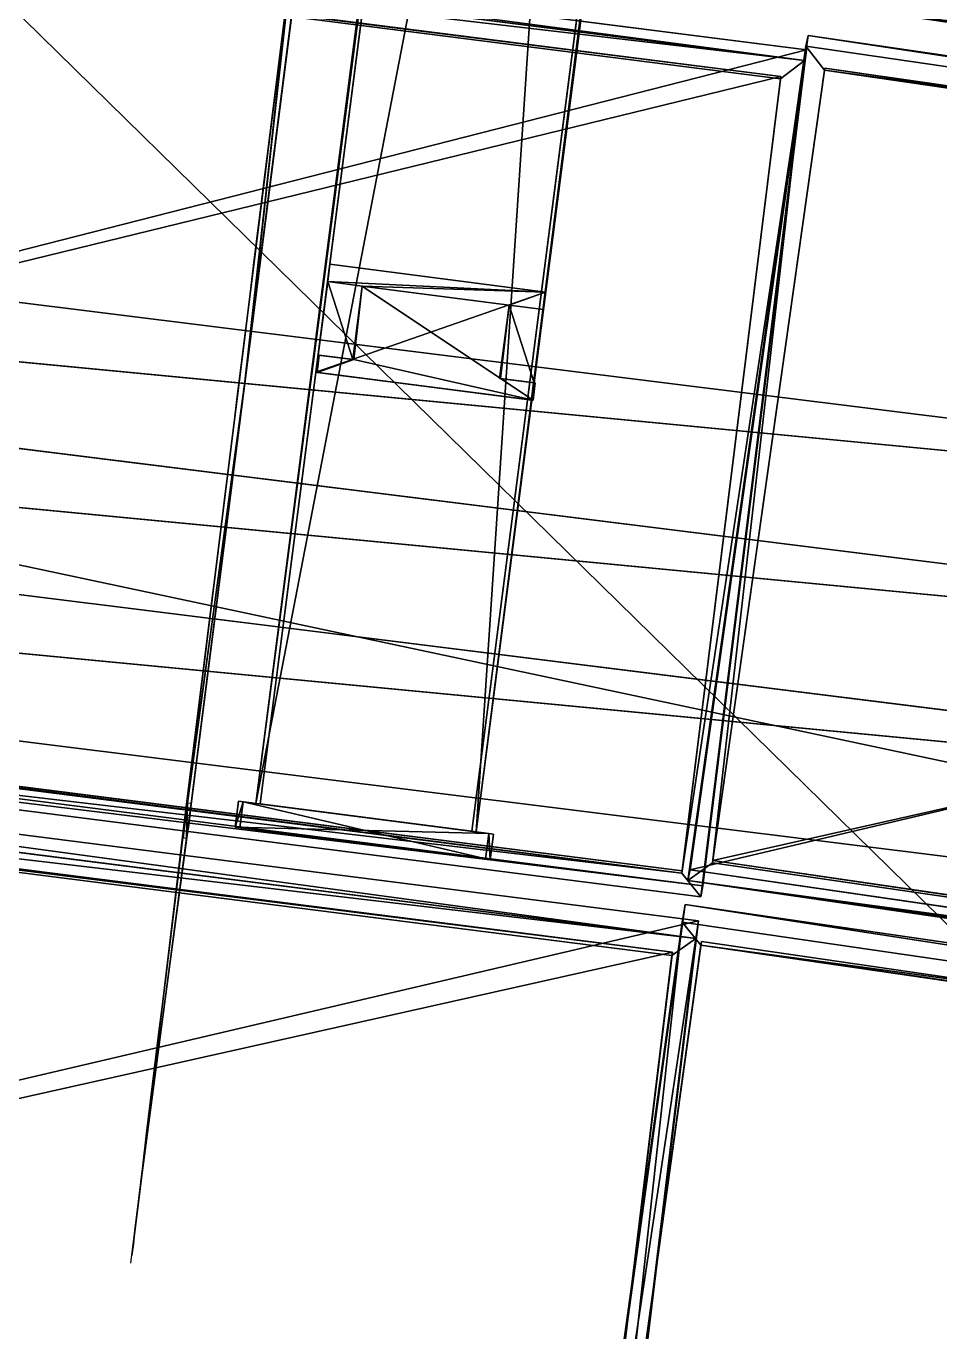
# Model space of a CAD drawing. Extents: x -372 to 678, y -263 to 741.
# Drawn here: x -13.639 to -12.589, y 67.566 to 69.066 of the extents above; entities that cross this region are included whole.
import ezdxf

# ---------------------------------------------------------------- set-up
doc = ezdxf.new("R2010")
doc.units = 0
doc.header["$LTSCALE"] = 0.0254
doc.layers.get('0').update_dxf_attribs({"linetype": 'CONTINUOUS'})
doc.layers.add('LOCATION_SNAPSHOT', color=144, linetype='CONTINUOUS')
doc.layers.add('LOCATION_TERRAIN', color=36, linetype='CONTINUOUS')

# ---------------------------------------------------------------- blocks, each defined once
blk = doc.blocks.new('LOCATION_SNAPSHOT')
at = {"color": 8}
mesh = blk.add_polyface(dxfattribs=at)
corners = [(-369.3084, -262.9446), (369.3059, 262.9472), (-371.8207, 259.3767), (371.8242, -259.3771)]
mesh.append_faces([[corners[k] for k in face] for face in [(0, 1, 2), (1, 0, 3)]], dxfattribs={"vtx0": -1, "color": 8})
blk = doc.blocks.new('LOCATION_TERRAIN')
at = {"color": 8}
mesh = blk.add_polyface(dxfattribs=at)
corners = [(-6.5802, 62.1505, -4.6438), (-6.6401, 74.5868, -5.8052), (-19.2016, 74.5263, -5.4752)]
mesh.append_faces([[corners[k] for k in face] for face in [(0, 1, 2)]], dxfattribs={"color": 8})
mesh = blk.add_polyface(dxfattribs=at)
corners = [(-6.5802, 62.1505, -4.6438), (-19.2016, 74.5263, -5.4752), (-19.1417, 62.09, -4.5426)]
mesh.append_faces([[corners[k] for k in face] for face in [(0, 1, 2)]], dxfattribs={"color": 8})
blk = doc.blocks.new('GROUP_54')
at = {"color": 0}
for p, q in [((226.1239, 1.5627, -15.3801), (220.346, 2.3406, -15.3079)), ((226.0634, 1.0663, -14.8801), (220.346, 2.3406, -14.8079)), ((226.1239, 1.5627, -14.8801), (220.346, 2.3406, -14.8079)), ((226.0634, 1.0663, -14.8801), (220.346, 2.3406, -14.8079)), ((226.1239, 1.5627, -14.8801), (220.346, 2.3406, -14.8079)), ((226.1239, 1.5627, -15.3801), (220.346, 2.3406, -15.3079)), ((226.1239, 1.5627, -15.3801), (220.3217, 2.1757, -15.3079)), ((226.1037, 1.3973, -15.3801), (220.3217, 2.1757, -15.3079)), ((226.1239, 1.5627, -15.3801), (220.3217, 2.1757, -15.3079)), ((226.1037, 1.3973, -15.3801), (220.3217, 2.1757, -15.3079)), ((226.1037, 1.3973, -15.1301), (220.3217, 2.1757, -15.0579)), ((226.1037, 1.3973, -15.1301), (220.3217, 2.1757, -15.0579)), ((226.1037, 1.3973, -15.1301), (220.2975, 2.0108, -15.0579)), ((226.0836, 1.2318, -15.1301), (220.2975, 2.0108, -15.0579)), ((226.1037, 1.3973, -15.1301), (220.2975, 2.0108, -15.0579)), ((226.0836, 1.2318, -15.1301), (220.2975, 2.0108, -15.0579)), ((226.0836, 1.2318, -15.3801), (220.2975, 2.0108, -15.3079)), ((226.0836, 1.2318, -15.3801), (220.2975, 2.0108, -15.3079)), ((226.0836, 1.2318, -15.3801), (220.2732, 1.8459, -15.3079)), ((226.0634, 1.0663, -15.3801), (220.2732, 1.8459, -15.3079)), ((226.0836, 1.2318, -15.3801), (220.2732, 1.8459, -15.3079)), ((226.0634, 1.0663, -15.3801), (220.2732, 1.8459, -15.3079)), ((226.0634, 1.0663, -14.8801), (220.2732, 1.8459, -14.8079)), ((226.0634, 1.0663, -14.8801), (220.2732, 1.8459, -14.8079))]:
    blk.add_line(p, q, dxfattribs=at)
mesh = blk.add_polyface(dxfattribs=at)
corners = [(226.0634, 1.0663, -14.8801), (220.346, 2.3406, -14.8079), (220.2732, 1.8459, -14.8079)]
mesh.append_faces([[corners[k] for k in face] for face in [(0, 1, 2)]], dxfattribs={"color": 0})
mesh = blk.add_polyface(dxfattribs=at)
corners = [(226.1239, 1.5627, -15.3801), (220.3217, 2.1757, -15.3079), (220.346, 2.3406, -15.3079)]
mesh.append_faces([[corners[k] for k in face] for face in [(0, 1, 2)]], dxfattribs={"color": 0})
mesh = blk.add_polyface(dxfattribs=at)
corners = [(226.1239, 1.5627, -14.8801), (220.346, 2.3406, -14.8079), (226.0634, 1.0663, -14.8801)]
mesh.append_faces([[corners[k] for k in face] for face in [(0, 1, 2)]], dxfattribs={"color": 0})
mesh = blk.add_polyface(dxfattribs=at)
corners = [(220.346, 2.3406, -15.3079), (226.1239, 1.5627, -14.8801), (226.1239, 1.5627, -15.3801), (220.346, 2.3406, -14.8079)]
mesh.append_faces([[corners[k] for k in face] for face in [(0, 1, 2), (1, 0, 3)]], dxfattribs={"vtx0": -1, "color": 0})
mesh = blk.add_polyface(dxfattribs=at)
corners = [(226.1037, 1.3973, -15.1301), (220.2975, 2.0108, -15.0579), (220.3217, 2.1757, -15.0579)]
mesh.append_faces([[corners[k] for k in face] for face in [(0, 1, 2)]], dxfattribs={"color": 0})
mesh = blk.add_polyface(dxfattribs=at)
corners = [(226.1239, 1.5627, -15.3801), (226.1037, 1.3973, -15.3801), (220.3217, 2.1757, -15.3079)]
mesh.append_faces([[corners[k] for k in face] for face in [(0, 1, 2)]], dxfattribs={"color": 0})
mesh = blk.add_polyface(dxfattribs=at)
corners = [(226.1037, 1.3973, -15.1301), (220.3217, 2.1757, -15.3079), (226.1037, 1.3973, -15.3801), (220.3217, 2.1757, -15.0579)]
mesh.append_faces([[corners[k] for k in face] for face in [(0, 1, 2), (1, 0, 3)]], dxfattribs={"vtx0": -1, "color": 0})
mesh = blk.add_polyface(dxfattribs=at)
corners = [(226.0836, 1.2318, -15.3801), (220.2732, 1.8459, -15.3079), (220.2975, 2.0108, -15.3079)]
mesh.append_faces([[corners[k] for k in face] for face in [(0, 1, 2)]], dxfattribs={"color": 0})
mesh = blk.add_polyface(dxfattribs=at)
corners = [(226.1037, 1.3973, -15.1301), (226.0836, 1.2318, -15.1301), (220.2975, 2.0108, -15.0579)]
mesh.append_faces([[corners[k] for k in face] for face in [(0, 1, 2)]], dxfattribs={"color": 0})
mesh = blk.add_polyface(dxfattribs=at)
corners = [(220.2975, 2.0108, -15.3079), (226.0836, 1.2318, -15.1301), (226.0836, 1.2318, -15.3801), (220.2975, 2.0108, -15.0579)]
mesh.append_faces([[corners[k] for k in face] for face in [(0, 1, 2), (1, 0, 3)]], dxfattribs={"vtx0": -1, "color": 0})
mesh = blk.add_polyface(dxfattribs=at)
corners = [(226.0836, 1.2318, -15.3801), (226.0634, 1.0663, -15.3801), (220.2732, 1.8459, -15.3079)]
mesh.append_faces([[corners[k] for k in face] for face in [(0, 1, 2)]], dxfattribs={"color": 0})
mesh = blk.add_polyface(dxfattribs=at)
corners = [(226.0634, 1.0663, -14.8801), (220.2732, 1.8459, -15.3079), (226.0634, 1.0663, -15.3801), (220.2732, 1.8459, -14.8079)]
mesh.append_faces([[corners[k] for k in face] for face in [(0, 1, 2), (1, 0, 3)]], dxfattribs={"vtx0": -1, "color": 0})
blk = doc.blocks.new('GROUP218_1')
at = {"color": 9}
blk.add_blockref('GROUP_54', (0, 0), dxfattribs=at)
blk = doc.blocks.new('GROUP217_2')
at = {"color": 0}
blk.add_blockref('GROUP218_1', (0, 0), dxfattribs=at)
blk = doc.blocks.new('SOLAR_PANEL_1')
at = {"color": 0}
for p, q in [((0, 0.025), (0, 2.475)), ((0, 2.475), (1, 2.475)), ((0, 2.475), (1, 2.475)), ((0, 2.475), (0, 2.475, 0.05)), ((0, 2.475, 0.05), (1, 2.475, 0.05)), ((0, 0.025), (0, 2.475)), ((0, 0.025, 0.05), (0, 2.475, 0.05)), ((0, 2.475), (0, 2.475, 0.05)), ((0, 2.475, 0.05), (1, 2.475, 0.05)), ((0, 0.025, 0.05), (0, 2.475, 0.05)), ((1, 2.475), (1, 0.025)), ((1, 2.475), (1, 0.025)), ((1, 2.475), (1, 2.475, 0.05)), ((1, 2.475, 0.05), (1, 0.025, 0.05)), ((1, 2.475), (1, 2.475, 0.05)), ((1, 2.475, 0.05), (1, 0.025, 0.05)), ((0.975, 2.45, 0.05), (0.025, 2.45, 0.05)), ((0.025, 2.45, 0.05), (0.025, 0.05, 0.05)), ((0.975, 2.45, 0.05), (0.025, 2.45, 0.05)), ((0.025, 2.45, 0.05), (0.025, 2.45, 0.04)), ((0.975, 2.45, 0.04), (0.025, 2.45, 0.04)), ((0.025, 2.45, 0.05), (0.025, 0.05, 0.05)), ((0.025, 2.45, 0.04), (0.025, 0.05, 0.04)), ((0.025, 2.45, 0.05), (0.025, 2.45, 0.04)), ((0.025, 2.45, 0.04), (0.025, 0.05, 0.04)), ((0.975, 2.45, 0.04), (0.025, 2.45, 0.04)), ((0.975, 0.05, 0.05), (0.975, 2.45, 0.05)), ((0.975, 2.45, 0.05), (0.975, 2.45, 0.04)), ((0.975, 0.05, 0.05), (0.975, 2.45, 0.05)), ((0.975, 2.45, 0.05), (0.975, 2.45, 0.04)), ((0.975, 0.05, 0.04), (0.975, 2.45, 0.04)), ((0.975, 0.05, 0.04), (0.975, 2.45, 0.04)), ((0.025, 0.05, 0.05), (0.975, 0.05, 0.05)), ((0.025, 0.05, 0.05), (0.025, 0.05, 0.04)), ((0.025, 0.05, 0.05), (0.975, 0.05, 0.05)), ((0.025, 0.05, 0.04), (0.975, 0.05, 0.04)), ((0.025, 0.05, 0.05), (0.025, 0.05, 0.04)), ((0.025, 0.05, 0.04), (0.975, 0.05, 0.04)), ((0.975, 0.05, 0.05), (0.975, 0.05, 0.04)), ((0.975, 0.05, 0.05), (0.975, 0.05, 0.04)), ((1, 0.025), (0, 0.025)), ((0, 0.025), (0, 0.025, 0.05)), ((1, 0.025), (0, 0.025)), ((1, 0.025, 0.05), (0, 0.025, 0.05)), ((0, 0.025), (0, 0.025, 0.05)), ((1, 0.025, 0.05), (0, 0.025, 0.05)), ((1, 0.025), (1, 0.025, 0.05)), ((1, 0.025), (1, 0.025, 0.05))]:
    blk.add_line(p, q, dxfattribs=at)
mesh = blk.add_polyface(dxfattribs=at)
corners = [(0, 2.475), (1, 0.025), (0, 0.025), (1, 2.475)]
mesh.append_faces([[corners[k] for k in face] for face in [(0, 1, 2), (1, 0, 3)]], dxfattribs={"vtx0": -1, "color": 0})
mesh = blk.add_polyface(dxfattribs=at)
corners = [(0, 2.475, 0.05), (1, 2.475), (0, 2.475), (1, 2.475, 0.05)]
mesh.append_faces([[corners[k] for k in face] for face in [(0, 1, 2), (1, 0, 3)]], dxfattribs={"vtx0": -1, "color": 0})
mesh = blk.add_polyface(dxfattribs=at)
corners = [(0, 2.475, 0.05), (0, 0.025), (0, 0.025, 0.05), (0, 2.475)]
mesh.append_faces([[corners[k] for k in face] for face in [(0, 1, 2), (1, 0, 3)]], dxfattribs={"vtx0": -1, "color": 0})
mesh = blk.add_polyface(dxfattribs=at)
corners = [(0, 0.025, 0.05), (0.025, 0.05, 0.05), (0, 2.475, 0.05), (1, 0.025, 0.05), (0.975, 0.05, 0.05), (0.975, 2.45, 0.05), (0.025, 2.45, 0.05), (1, 2.475, 0.05)]
mesh.append_faces([[corners[k] for k in face] for face in [(0, 1, 2), (1, 3, 4), (4, 3, 5), (2, 6, 7), (6, 2, 1), (7, 5, 3)]], dxfattribs={"vtx0": -1, "vtx1": -1, "color": 0})
mesh.append_faces([[corners[k] for k in face] for face in [(1, 0, 3), (7, 6, 5)]], dxfattribs={"vtx0": -1, "vtx2": -1, "color": 0})
mesh = blk.add_polyface(dxfattribs=at)
corners = [(1, 2.475), (1, 0.025, 0.05), (1, 0.025), (1, 2.475, 0.05)]
mesh.append_faces([[corners[k] for k in face] for face in [(0, 1, 2), (1, 0, 3)]], dxfattribs={"vtx0": -1, "color": 0})
mesh = blk.add_polyface(dxfattribs=at)
corners = [(0.975, 2.45, 0.05), (0.025, 2.45, 0.04), (0.975, 2.45, 0.04), (0.025, 2.45, 0.05)]
mesh.append_faces([[corners[k] for k in face] for face in [(0, 1, 2), (1, 0, 3)]], dxfattribs={"vtx0": -1, "color": 0})
mesh = blk.add_polyface(dxfattribs=at)
corners = [(0.025, 2.45, 0.04), (0.025, 0.05, 0.05), (0.025, 0.05, 0.04), (0.025, 2.45, 0.05)]
mesh.append_faces([[corners[k] for k in face] for face in [(0, 1, 2), (1, 0, 3)]], dxfattribs={"vtx0": -1, "color": 0})
at = {"color": 153}
mesh = blk.add_polyface(dxfattribs=at)
corners = [(0.975, 0.05, 0.04), (0.025, 2.45, 0.04), (0.025, 0.05, 0.04), (0.975, 2.45, 0.04)]
mesh.append_faces([[corners[k] for k in face] for face in [(0, 1, 2), (1, 0, 3)]], dxfattribs={"vtx0": -1, "color": 153})
at = {"color": 0}
mesh = blk.add_polyface(dxfattribs=at)
corners = [(0.975, 2.45, 0.05), (0.975, 0.05, 0.04), (0.975, 0.05, 0.05), (0.975, 2.45, 0.04)]
mesh.append_faces([[corners[k] for k in face] for face in [(0, 1, 2), (1, 0, 3)]], dxfattribs={"vtx0": -1, "color": 0})
mesh = blk.add_polyface(dxfattribs=at)
corners = [(0.025, 0.05, 0.04), (0.975, 0.05, 0.05), (0.975, 0.05, 0.04), (0.025, 0.05, 0.05)]
mesh.append_faces([[corners[k] for k in face] for face in [(0, 1, 2), (1, 0, 3)]], dxfattribs={"vtx0": -1, "color": 0})
mesh = blk.add_polyface(dxfattribs=at)
corners = [(1, 0.025), (0, 0.025, 0.05), (0, 0.025), (1, 0.025, 0.05)]
mesh.append_faces([[corners[k] for k in face] for face in [(0, 1, 2), (1, 0, 3)]], dxfattribs={"vtx0": -1, "color": 0})
blk = doc.blocks.new('SOLAR_PANEL_STRUCTURE')
at = {"color": 0}
for p, q in [((5.0137, 0, -0.0089), (2.9803, 0, -0.0089)), ((3.536, 0, 0.0311), (4.4568, 0, 0.0311)), ((4.4568, 0, 0.0311), (4.0088, 0, 0.6311)), ((4.0593, 0, 0.6304), (4.5005, 0, 0.0393)), ((4.5005, 0, 0.0393), (4.9642, 0, 0.3962)), ((4.5554, 0, 0.0311), (4.9889, 0, 0.0311)), ((4.9889, 0, 0.3647), (4.5554, 0, 0.0311)), ((4.9889, 0, 0.0311), (4.9889, 0, 0.3647)), ((5.4167, 0, 0.2003), (5.0137, 0, -0.0089)), ((5.0289, 0, 0.3744), (5.0289, 0, 0.044)), ((5.0289, 0, 0.044), (5.3701, 0, 0.2212)), ((5.4963, 0, 0.1646), (5.5126, 0, 0.2011))]:
    blk.add_line(p, q, dxfattribs=at)
at = {"color": 0, "extrusion": (4.81162e-16, 1, -7.04887e-16)}
blk.add_arc((-2.9803, -5.3738), 6.1449, 90, 114.4293, dxfattribs=at)
at = {"color": 0}
mesh = blk.add_polyface(dxfattribs=at)
corners = [(4.4568, 0, 0.0311), (4.5554, 0, 0.0311), (3.536, 0, 0.0311), (4.5005, 0, 0.0393), (4.9889, 0, 0.3647), (4.9642, 0, 0.3962), (5.0289, 0, 0.3744), (4.0088, 0, 0.6311), (4.0593, 0, 0.6304), (3.4958, 0, 0.0447), (3.9705, 0, 0.6472), (3.4565, 0, 0.0311), (2.9803, 0, 0.716), (3.021, 0, 0.7275), (2.9803, 0, 0.7711), (5.0137, 0, -0.0089), (5.0289, 0, 0.044), (5.4167, 0, 0.2003), (4.9889, 0, 0.0311), (2.9803, 0, -0.0089), (5.3701, 0, 0.2212), (5.5126, 0, 0.2011), (5.0155, 0, 0.4243), (4.0126, 0, 0.6838), (5.4963, 0, 0.1646), (2.9803, 0, 0.0311)]
mesh.append_faces([[corners[k] for k in face] for face in [(0, 1, 2), (1, 3, 4), (7, 3, 0), (3, 7, 8), (9, 12, 13), (15, 16, 17), (18, 2, 1), (21, 20, 22), (22, 8, 23), (23, 13, 14), (4, 16, 18), (16, 4, 6)]], dxfattribs={"vtx0": -1, "vtx1": -1, "color": 0})
mesh.append_faces([[corners[k] for k in face] for face in [(1, 0, 3), (4, 5, 6), (11, 9, 2), (16, 15, 18), (18, 19, 11), (18, 11, 2), (17, 20, 21), (22, 6, 5), (23, 8, 7), (23, 7, 10)]], dxfattribs={"vtx0": -1, "vtx1": -1, "vtx2": -1, "color": 0})
mesh.append_faces([[corners[k] for k in face] for face in [(4, 3, 5), (9, 7, 2), (7, 9, 10), (9, 11, 12), (13, 12, 14), (18, 15, 19), (17, 16, 20), (22, 20, 6), (22, 5, 8), (23, 10, 13)]], dxfattribs={"vtx0": -1, "vtx2": -1, "color": 0})
mesh.append_faces([[corners[k] for k in face] for face in [(25, 11, 19)]], dxfattribs={"vtx1": -1, "color": 0})
mesh.append_faces([[corners[k] for k in face] for face in [(21, 24, 17)]], dxfattribs={"vtx2": -1, "color": 0})
blk = doc.blocks.new('GROUP0_4')
at = {"color": 0, "extrusion": (-0.411361, -5.15876e-17, 0.911472), "rotation": 90.00000000000011}
blk.add_blockref('SOLAR_PANEL_1', (1.25, -4.205, 2.1818), dxfattribs=at)
at = {"color": 0, "extrusion": (-0.251634, -1.95439e-17, 0.967823), "rotation": 90.00000000000001}
blk.add_blockref('SOLAR_PANEL_1', (1.25, -3.4844, 1.6133), dxfattribs=at)
at = {"color": 0, "extrusion": (-0.084688, 3.20437e-17, 0.996408), "rotation": 90.00000000000004}
blk.add_blockref('SOLAR_PANEL_1', (1.25, -2.6781, 1.1745), dxfattribs=at)
at = {"color": 9, "rotation": 180}
blk.add_blockref('SOLAR_PANEL_STRUCTURE', (1.2303, -0.625, 0.2589), dxfattribs=at)
blk = doc.blocks.new('GROUP_17')
at = {"color": 0}
for p, q in [((3.5, 0.25, 0.375), (-0.5, 0.25, 0.375)), ((-0.5, 0.25, 0.375), (-0.5, 0, 0.375)), ((-0.5, 0.25), (3.5, 0.25)), ((-0.5, 0.25), (-0.5, 0)), ((-0.5, 0.25, 0.375), (-0.5, 0.25)), ((3.5, 0.25, 0.375), (-0.5, 0.25, 0.375)), ((-0.5, 0.25), (3.5, 0.25)), ((-0.5, 0.25, 0.375), (-0.5, 0.25)), ((-0.5, 0.25), (-0.5, 0)), ((-0.5, 0.25, 0.375), (-0.5, 0, 0.375)), ((3.5, 0, 0.375), (-0.5, 0, 0.375)), ((-0.5, 0), (3.5, 0)), ((-0.5, 0, 0.375), (-0.5, 0)), ((-0.5, 0, 0.375), (-0.5, 0)), ((-0.5, 0), (3.5, 0)), ((3.5, 0, 0.375), (-0.5, 0, 0.375))]:
    blk.add_line(p, q, dxfattribs=at)
mesh = blk.add_polyface(dxfattribs=at)
corners = [(3.5, 0, 0.375), (-0.5, 0.25, 0.375), (-0.5, 0, 0.375), (3.5, 0.25, 0.375)]
mesh.append_faces([[corners[k] for k in face] for face in [(0, 1, 2), (1, 0, 3)]], dxfattribs={"vtx0": -1, "color": 0})
mesh = blk.add_polyface(dxfattribs=at)
corners = [(3.5, 0.25), (-0.5, 0), (-0.5, 0.25), (3.5, 0)]
mesh.append_faces([[corners[k] for k in face] for face in [(0, 1, 2), (1, 0, 3)]], dxfattribs={"vtx0": -1, "color": 0})
mesh = blk.add_polyface(dxfattribs=at)
corners = [(-0.5, 0.25, 0.375), (3.5, 0.25), (-0.5, 0.25), (3.5, 0.25, 0.375)]
mesh.append_faces([[corners[k] for k in face] for face in [(0, 1, 2), (1, 0, 3)]], dxfattribs={"vtx0": -1, "color": 0})
mesh = blk.add_polyface(dxfattribs=at)
corners = [(-0.5, 0, 0.375), (-0.5, 0.25), (-0.5, 0), (-0.5, 0.25, 0.375)]
mesh.append_faces([[corners[k] for k in face] for face in [(0, 1, 2), (1, 0, 3)]], dxfattribs={"vtx0": -1, "color": 0})
mesh = blk.add_polyface(dxfattribs=at)
corners = [(3.5, 0, 0.375), (-0.5, 0), (3.5, 0), (-0.5, 0, 0.375)]
mesh.append_faces([[corners[k] for k in face] for face in [(0, 1, 2), (1, 0, 3)]], dxfattribs={"vtx0": -1, "color": 0})
blk = doc.blocks.new('GROUP_13')
at = {"color": 0}
for p, q in [((0, 0.29, 0.415), (0, 0, 0.415)), ((0, 0.29, 0.415), (0.03, 0.29, 0.415)), ((0, 0.29), (0, 0.29, 0.415)), ((0, 0.29, 0.415), (0.03, 0.29, 0.415)), ((0, 0.29), (0.03, 0.29)), ((0, 0), (0, 0.29)), ((0, 0.29), (0.03, 0.29)), ((0, 0.29, 0.415), (0, 0, 0.415)), ((0, 0.29), (0, 0.29, 0.415)), ((0, 0), (0, 0.29)), ((0.03, 0.29, 0.415), (0.03, 0, 0.415)), ((0.03, 0.29), (0.03, 0.29, 0.415)), ((0.03, 0), (0.03, 0.29)), ((0.03, 0), (0.03, 0.29)), ((0.03, 0.29), (0.03, 0.29, 0.415)), ((0.03, 0.29, 0.415), (0.03, 0, 0.415)), ((0, 0, 0.415), (0.03, 0, 0.415)), ((0, 0), (0.03, 0)), ((0, 0, 0.415), (0, 0)), ((0, 0), (0.03, 0)), ((0, 0, 0.415), (0.03, 0, 0.415)), ((0, 0, 0.415), (0, 0)), ((0.03, 0, 0.415), (0.03, 0)), ((0.03, 0, 0.415), (0.03, 0))]:
    blk.add_line(p, q, dxfattribs=at)
mesh = blk.add_polyface(dxfattribs=at)
corners = [(0.03, 0, 0.415), (0, 0.29, 0.415), (0, 0, 0.415), (0.03, 0.29, 0.415)]
mesh.append_faces([[corners[k] for k in face] for face in [(0, 1, 2), (1, 0, 3)]], dxfattribs={"vtx0": -1, "color": 0})
mesh = blk.add_polyface(dxfattribs=at)
corners = [(0, 0.29, 0.415), (0.03, 0.29), (0, 0.29), (0.03, 0.29, 0.415)]
mesh.append_faces([[corners[k] for k in face] for face in [(0, 1, 2), (1, 0, 3)]], dxfattribs={"vtx0": -1, "color": 0})
mesh = blk.add_polyface(dxfattribs=at)
corners = [(0.03, 0.29), (0, 0), (0, 0.29), (0.03, 0)]
mesh.append_faces([[corners[k] for k in face] for face in [(0, 1, 2), (1, 0, 3)]], dxfattribs={"vtx0": -1, "color": 0})
mesh = blk.add_polyface(dxfattribs=at)
corners = [(0, 0.29, 0.415), (0, 0), (0, 0, 0.415), (0, 0.29)]
mesh.append_faces([[corners[k] for k in face] for face in [(0, 1, 2), (1, 0, 3)]], dxfattribs={"vtx0": -1, "color": 0})
mesh = blk.add_polyface(dxfattribs=at)
corners = [(0.03, 0.29), (0.03, 0, 0.415), (0.03, 0), (0.03, 0.29, 0.415)]
mesh.append_faces([[corners[k] for k in face] for face in [(0, 1, 2), (1, 0, 3)]], dxfattribs={"vtx0": -1, "color": 0})
mesh = blk.add_polyface(dxfattribs=at)
corners = [(0.03, 0, 0.415), (0, 0), (0.03, 0), (0, 0, 0.415)]
mesh.append_faces([[corners[k] for k in face] for face in [(0, 1, 2), (1, 0, 3)]], dxfattribs={"vtx0": -1, "color": 0})
blk = doc.blocks.new('GROUP_14')
at = {"color": 0}
for p, q in [((0, 0.25, 0.125), (0.125, 0.25, 0.125)), ((0, 0, 0.125), (0, 0.25, 0.125)), ((0.02, 0.25, 0.105), (0, 0.25, 0.125)), ((0, 0.25, 0.125), (0.125, 0.25, 0.125)), ((0, 0, 0.125), (0, 0.25, 0.125)), ((0.02, 0.25, 0.105), (0, 0.25, 0.125)), ((0.105, 0.25, 0.105), (0.02, 0.25, 0.105)), ((0.02, 0.25, 0.105), (0.02, 0.21, 0.105)), ((0.105, 0.25, 0.105), (0.02, 0.25, 0.105)), ((0.02, 0.25, 0.105), (0.02, 0.21, 0.105)), ((0.105, 0.25, 0.02), (0.105, 0.25, 0.105)), ((0.105, 0.25, 0.02), (0.105, 0.21, 0.02)), ((0.105, 0.25, 0.105), (0.105, 0.21, 0.105)), ((0.105, 0.25, 0.105), (0.105, 0.21, 0.105)), ((0.125, 0.25), (0.105, 0.25, 0.02)), ((0.105, 0.25, 0.02), (0.105, 0.25, 0.105)), ((0.105, 0.25, 0.02), (0.105, 0.21, 0.02)), ((0.125, 0.25), (0.105, 0.25, 0.02)), ((0.125, 0.25, 0.125), (0.125, 0, 0.125)), ((0.125, 0), (0.125, 0.25)), ((0.125, 0.25, 0.125), (0.125, 0.25)), ((0.125, 0.25, 0.125), (0.125, 0, 0.125)), ((0.125, 0.25, 0.125), (0.125, 0.25)), ((0.125, 0), (0.125, 0.25)), ((0.105, 0.21, 0.105), (0.02, 0.21, 0.105)), ((0.105, 0.21, 0.02), (0.02, 0.21, 0.105)), ((0.105, 0.21, 0.105), (0.02, 0.21, 0.105)), ((0.105, 0.21, 0.02), (0.02, 0.21, 0.105)), ((0.105, 0.21, 0.02), (0.105, 0.21, 0.105)), ((0.105, 0.21, 0.02), (0.105, 0.21, 0.105)), ((0.02, 0, 0.105), (0.02, 0.04, 0.105)), ((0.105, 0.04, 0.105), (0.02, 0.04, 0.105)), ((0.105, 0.04, 0.02), (0.02, 0.04, 0.105)), ((0.105, 0.04, 0.105), (0.02, 0.04, 0.105)), ((0.105, 0.04, 0.02), (0.02, 0.04, 0.105)), ((0.02, 0, 0.105), (0.02, 0.04, 0.105)), ((0.105, 0, 0.105), (0.105, 0.04, 0.105)), ((0.105, 0, 0.105), (0.105, 0.04, 0.105)), ((0.105, 0.04, 0.02), (0.105, 0.04, 0.105)), ((0.105, 0, 0.02), (0.105, 0.04, 0.02)), ((0.105, 0.04, 0.02), (0.105, 0.04, 0.105)), ((0.105, 0, 0.02), (0.105, 0.04, 0.02)), ((0.125, 0, 0.125), (0, 0, 0.125)), ((0.02, 0, 0.105), (0, 0, 0.125)), ((0.02, 0, 0.105), (0, 0, 0.125)), ((0.125, 0, 0.125), (0, 0, 0.125)), ((0.105, 0, 0.105), (0.02, 0, 0.105)), ((0.105, 0, 0.105), (0.02, 0, 0.105)), ((0.105, 0, 0.02), (0.105, 0, 0.105)), ((0.125, 0), (0.105, 0, 0.02)), ((0.105, 0, 0.02), (0.105, 0, 0.105)), ((0.125, 0), (0.105, 0, 0.02)), ((0.125, 0, 0.125), (0.125, 0)), ((0.125, 0, 0.125), (0.125, 0))]:
    blk.add_line(p, q, dxfattribs=at)
mesh = blk.add_polyface(dxfattribs=at)
corners = [(0.125, 0, 0.125), (0, 0.25, 0.125), (0, 0, 0.125), (0.125, 0.25, 0.125)]
mesh.append_faces([[corners[k] for k in face] for face in [(0, 1, 2), (1, 0, 3)]], dxfattribs={"vtx0": -1, "color": 0})
mesh = blk.add_polyface(dxfattribs=at)
corners = [(0, 0.25, 0.125), (0.105, 0.25, 0.105), (0.02, 0.25, 0.105), (0.125, 0.25, 0.125), (0.105, 0.25, 0.02), (0.125, 0.25)]
mesh.append_faces([[corners[k] for k in face] for face in [(0, 1, 2), (4, 3, 5)]], dxfattribs={"vtx0": -1, "color": 0})
mesh.append_faces([[corners[k] for k in face] for face in [(1, 0, 3), (3, 4, 1)]], dxfattribs={"vtx0": -1, "vtx2": -1, "color": 0})
mesh = blk.add_polyface(dxfattribs=at)
corners = [(0, 0.25, 0.125), (0.02, 0, 0.105), (0, 0, 0.125), (0.02, 0.04, 0.105), (0.02, 0.21, 0.105), (0.105, 0.21, 0.02), (0.02, 0.25, 0.105), (0.105, 0.04, 0.02), (0.125, 0), (0.105, 0, 0.02), (0.125, 0.25), (0.105, 0.25, 0.02)]
mesh.append_faces([[corners[k] for k in face] for face in [(0, 1, 2), (4, 0, 6), (7, 8, 9), (10, 5, 11)]], dxfattribs={"vtx0": -1, "color": 0})
mesh.append_faces([[corners[k] for k in face] for face in [(1, 0, 3), (8, 7, 10)]], dxfattribs={"vtx0": -1, "vtx1": -1, "color": 0})
mesh.append_faces([[corners[k] for k in face] for face in [(3, 0, 4), (10, 3, 5)]], dxfattribs={"vtx0": -1, "vtx1": -1, "vtx2": -1, "color": 0})
mesh.append_faces([[corners[k] for k in face] for face in [(3, 4, 5), (10, 7, 3)]], dxfattribs={"vtx0": -1, "vtx2": -1, "color": 0})
mesh = blk.add_polyface(dxfattribs=at)
corners = [(0.105, 0.25, 0.105), (0.02, 0.21, 0.105), (0.02, 0.25, 0.105), (0.105, 0.21, 0.105)]
mesh.append_faces([[corners[k] for k in face] for face in [(0, 1, 2), (1, 0, 3)]], dxfattribs={"vtx0": -1, "color": 0})
mesh = blk.add_polyface(dxfattribs=at)
corners = [(0.105, 0.21, 0.105), (0.105, 0.25, 0.02), (0.105, 0.21, 0.02), (0.105, 0.25, 0.105)]
mesh.append_faces([[corners[k] for k in face] for face in [(0, 1, 2), (1, 0, 3)]], dxfattribs={"vtx0": -1, "color": 0})
mesh = blk.add_polyface(dxfattribs=at)
corners = [(0.125, 0.25), (0.125, 0, 0.125), (0.125, 0), (0.125, 0.25, 0.125)]
mesh.append_faces([[corners[k] for k in face] for face in [(0, 1, 2), (1, 0, 3)]], dxfattribs={"vtx0": -1, "color": 0})
mesh = blk.add_polyface(dxfattribs=at)
corners = [(0.105, 0.21, 0.105), (0.105, 0.21, 0.02), (0.02, 0.21, 0.105)]
mesh.append_faces([[corners[k] for k in face] for face in [(0, 1, 2)]], dxfattribs={"color": 0})
mesh = blk.add_polyface(dxfattribs=at)
corners = [(0.105, 0.04, 0.105), (0.02, 0, 0.105), (0.02, 0.04, 0.105), (0.105, 0, 0.105)]
mesh.append_faces([[corners[k] for k in face] for face in [(0, 1, 2), (1, 0, 3)]], dxfattribs={"vtx0": -1, "color": 0})
mesh = blk.add_polyface(dxfattribs=at)
corners = [(0.02, 0.04, 0.105), (0.105, 0.04, 0.02), (0.105, 0.04, 0.105)]
mesh.append_faces([[corners[k] for k in face] for face in [(0, 1, 2)]], dxfattribs={"color": 0})
mesh = blk.add_polyface(dxfattribs=at)
corners = [(0.105, 0, 0.105), (0.105, 0.04, 0.02), (0.105, 0, 0.02), (0.105, 0.04, 0.105)]
mesh.append_faces([[corners[k] for k in face] for face in [(0, 1, 2), (1, 0, 3)]], dxfattribs={"vtx0": -1, "color": 0})
mesh = blk.add_polyface(dxfattribs=at)
corners = [(0.125, 0, 0.125), (0.105, 0, 0.02), (0.125, 0), (0.105, 0, 0.105), (0.02, 0, 0.105), (0, 0, 0.125)]
mesh.append_faces([[corners[k] for k in face] for face in [(0, 1, 2), (4, 0, 5)]], dxfattribs={"vtx0": -1, "color": 0})
mesh.append_faces([[corners[k] for k in face] for face in [(1, 0, 3), (3, 0, 4)]], dxfattribs={"vtx0": -1, "vtx1": -1, "color": 0})
blk = doc.blocks.new('GROUP_12')
at = {"color": 0}
for name, p in [('GROUP_13', (-0.03, -0.02, 7.98)), ('GROUP_17', (0.5, 0, 8))]:
    blk.add_blockref(name, p, dxfattribs=at)
at = {"color": 0, "rotation": 180}
blk.add_blockref('GROUP_14', (0.625, 0.25, 7.875), dxfattribs=at)
blk = doc.blocks.new('GROUP5_1')
at = {"color": 9}
blk.add_blockref('GROUP_12', (-3.75, -0.125, -7.75), dxfattribs=at)
blk = doc.blocks.new('GROUP266_1')
at = {"color": 0, "extrusion": (-0.012589, 0.001603, 0.999919), "rotation": 82.74285238377362}
blk.add_blockref('GROUP0_4', (-13.5553, 71.9755, 3.0207), dxfattribs=at)
at = {"color": 0, "extrusion": (-0.015442, 0.002248, 0.999878), "rotation": 81.71648956689278}
blk.add_blockref('GROUP0_4', (-11.0652, 71.6513, 3.0995), dxfattribs=at)
at = {"color": 0, "extrusion": (-0.012846, 0.001657, 0.999916), "rotation": 82.65076108812046}
blk.add_blockref('GROUP5_1', (-12.7269, 71.8707, 3.0277), dxfattribs=at)

msp = doc.modelspace()

# ---------------------------------------------------------------- block references
at = {"color": 0}
msp.add_blockref('GROUP266_1', (0, 0), dxfattribs=at)
at = {"color": 0, "rotation": 180.5592384485013}
msp.add_blockref('GROUP217_2', (208.9671, 72.4494, 17.8195), dxfattribs=at)
at = {"layer": 'LOCATION_SNAPSHOT', "color": 0}
msp.add_blockref('LOCATION_SNAPSHOT', (0, 0), dxfattribs=at)
at = {"layer": 'LOCATION_TERRAIN', "color": 0}
msp.add_blockref('LOCATION_TERRAIN', (0, 0), dxfattribs=at)

doc.saveas('drawing.dxf')
